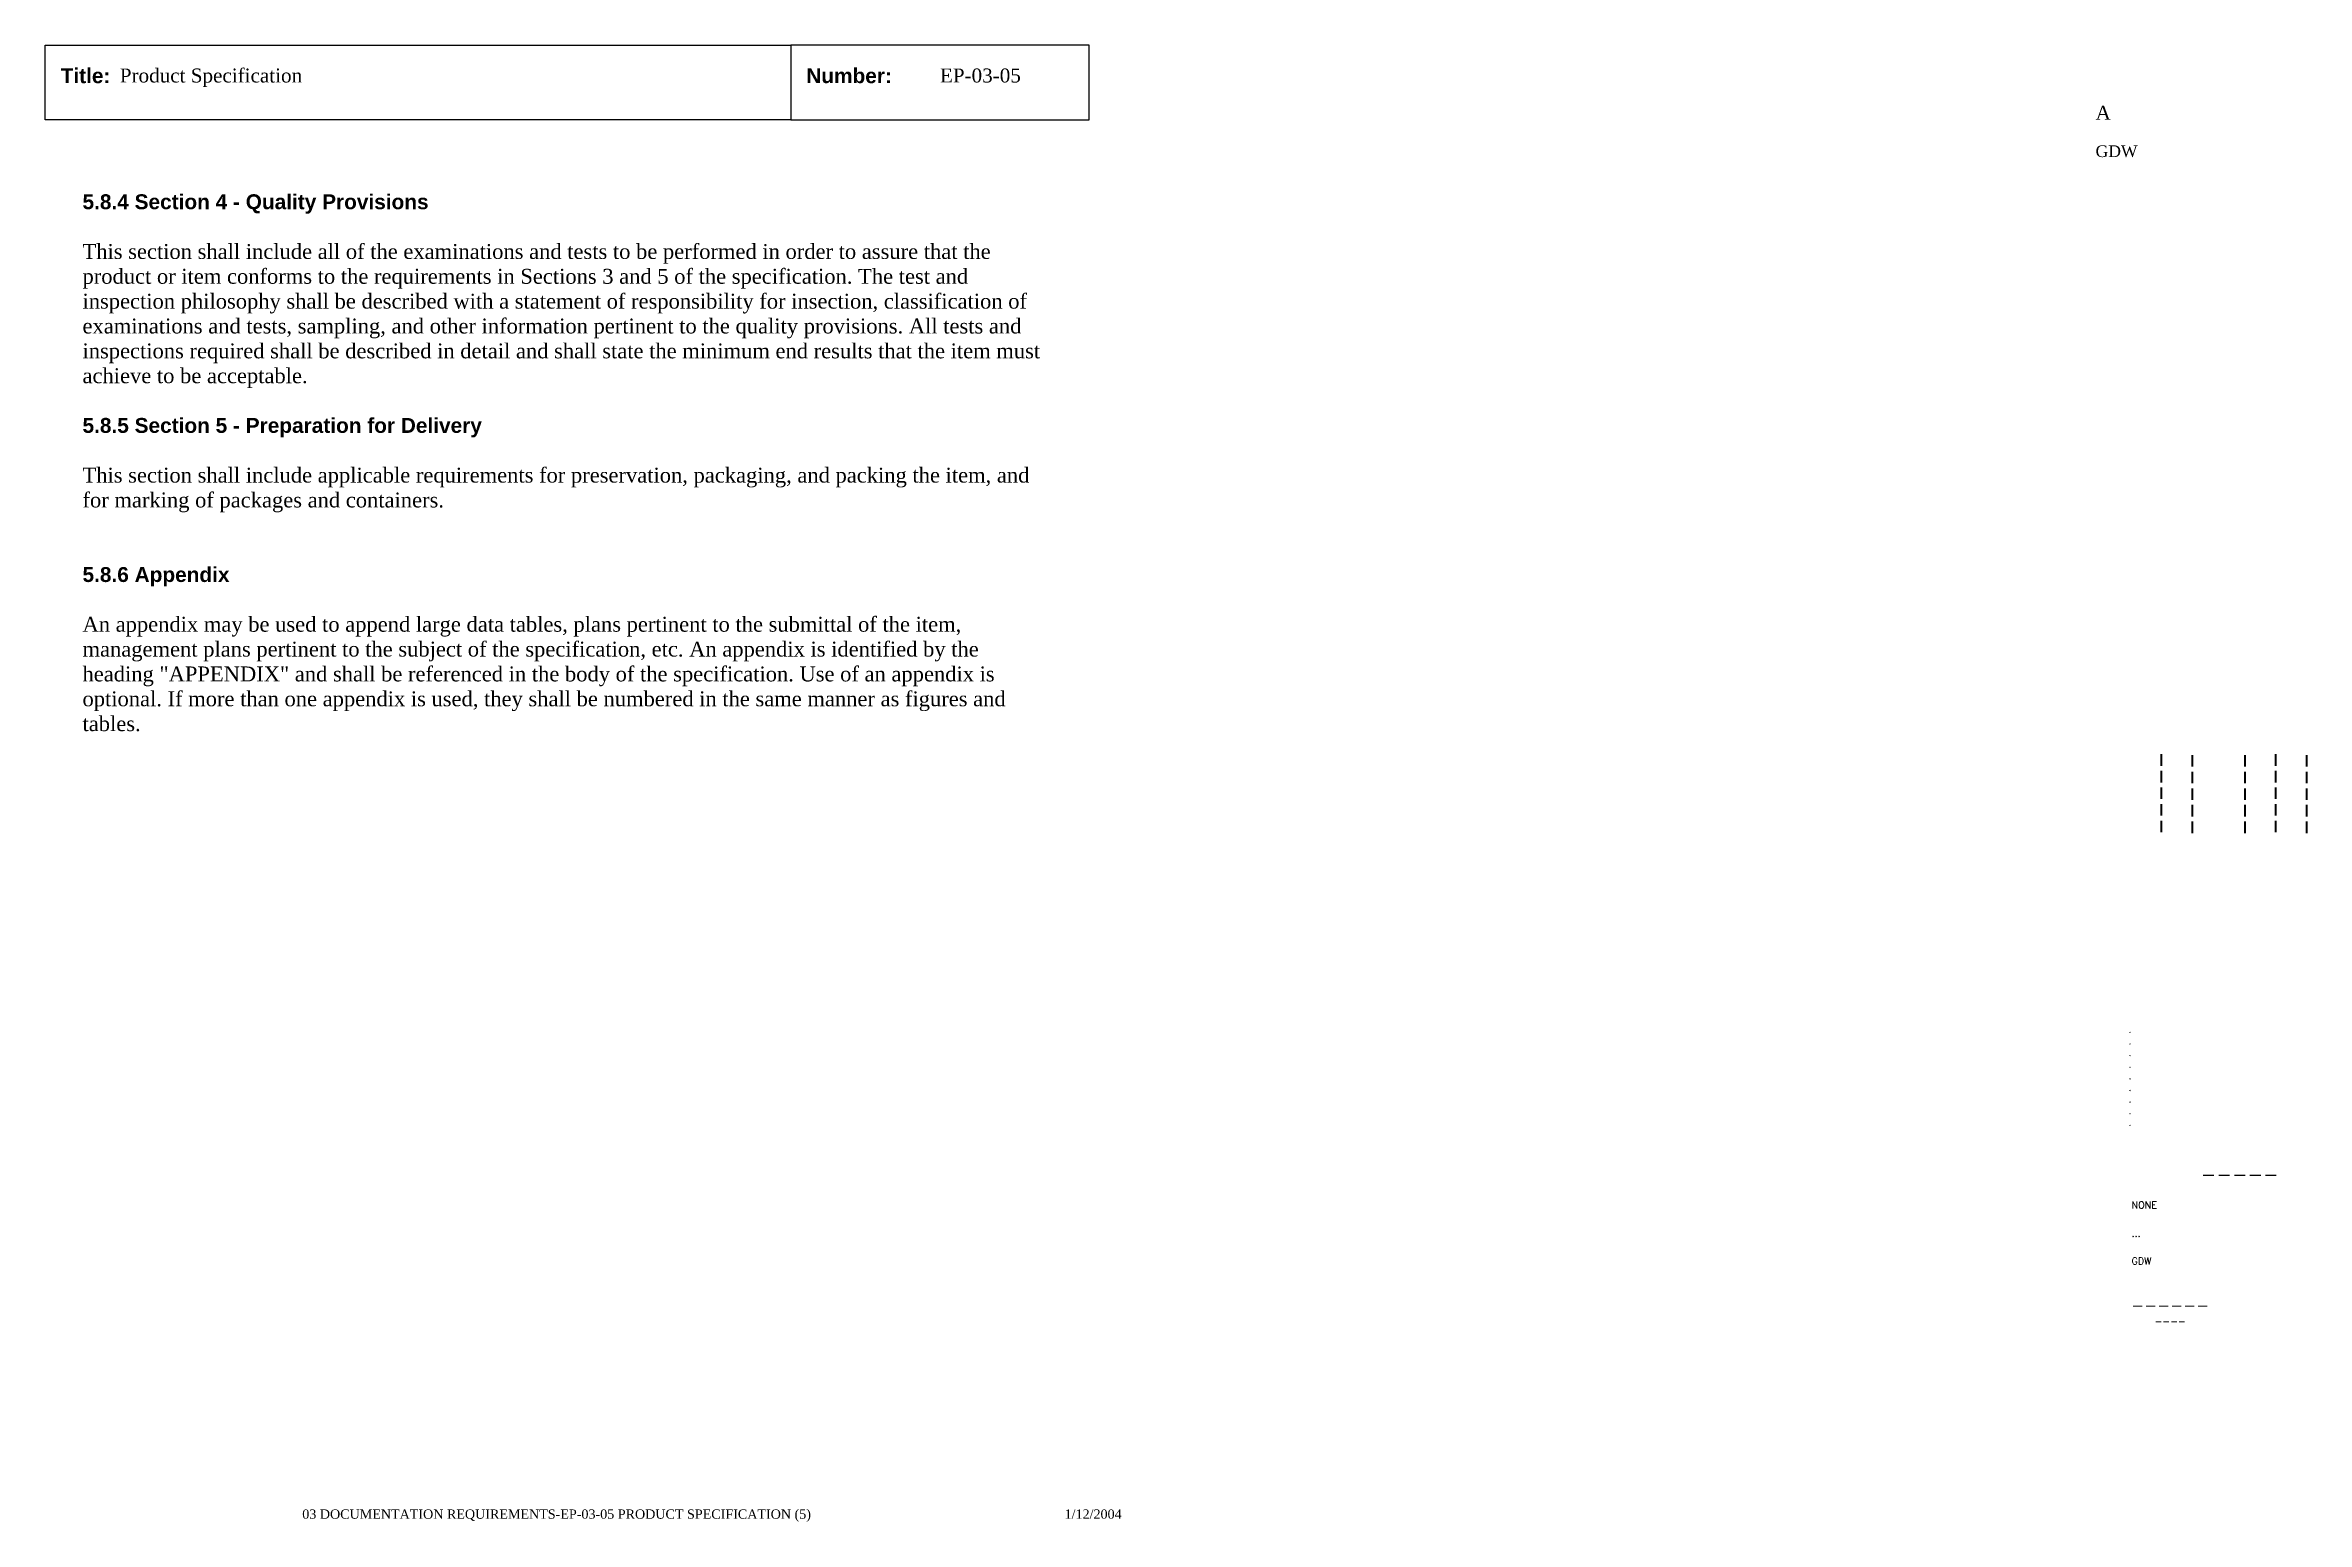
# Paper-space layout 'EP-03-05 Product Specification (5)' of a CAD drawing. Header units: inches. Extents: x 1 to 31.3, y 0.2 to 20.
import ezdxf
from ezdxf.enums import TextEntityAlignment as Align

# ---------------------------------------------------------------- set-up
doc = ezdxf.new("R2010")
doc.units = ezdxf.units.IN
doc.header["$MEASUREMENT"] = 0
doc.layers.add('TitleBlock_Attributes', color=40, linetype='Continuous', plot=False)
doc.layers.add('TitleBlock_Atts_Print', color=1, linetype='Continuous')
doc.styles.get("Standard").update_dxf_attribs({"font": 'simplex.shx'})
doc.styles.add('style1', font='TIMES.TTF')
doc.styles.add('styleAtt', font='TIMES.TTF')
doc.styles.add('TBBIGTEXT', font='complex.shx')

# ---------------------------------------------------------------- blocks, each defined once
blk = doc.blocks.new('Test1')
at = {"layer": 'TitleBlock_Attributes', "style": 'TBBIGTEXT', "width": 0.8}
for tag, p, height in [('SideLine1', (29.492, 9.408), 0.25), ('SideLine2', (29.906, 9.396), 0.25), ('SideLine3', (30.612, 9.396), 0.25), ('SideLine4', (31.026, 9.408), 0.25), ('SideLine5', (31.44, 9.396), 0.25), ('File-Layout', (28.803, 3.641), 0.125)]:
    blk.add_attdef(tag, p, '', height=height, rotation=90, dxfattribs=at)
at = {"layer": 'TitleBlock_Attributes'}
for tag, p, height in [('REV1', (28.947, 6.754), 0.0625), ('REV2', (28.947, 6.598), 0.0625), ('REV3', (28.947, 6.442), 0.0625), ('REV4', (28.947, 6.286), 0.0625), ('REV5', (28.947, 6.13), 0.0625), ('REV6', (28.947, 5.974), 0.0625), ('REV7', (28.947, 5.818), 0.0625), ('REV8', (28.947, 5.662), 0.0625), ('REV9', (28.947, 5.506), 0.0625), ('SCALE', (28.983, 4.394), 0.0938), ('INCHARGE', (28.983, 4.016), 0.0938), ('DRW', (28.983, 3.641), 0.0938)]:
    blk.add_attdef(tag, p, '', height=height, dxfattribs=at)
at = {"layer": 'TitleBlock_Attributes', "style": 'TBBIGTEXT'}
for tag, height, p in [('PROJNUM', 0.188, (30.434, 4.761)), ('DWG_NUM', 0.156, (31.168, 4.127)), ('CUSTOMER', 0.156, (29.501, 3.017)), ('LOCATION', 0.0938, (29.501, 2.835)), ('DESC_1', 0.188, (29.501, 2.412)), ('DESC_2', 0.188, (29.501, 2.1)), ('DESC_3', 0.188, (29.501, 1.787))]:
    blk.add_attdef(tag, text='', height=height, dxfattribs=at).set_placement(p, align=Align.CENTER)
at = {"layer": 'TitleBlock_Attributes'}
blk.add_attdef('DRW_DATE', text='', height=0.0938, dxfattribs=at).set_placement((31.149, 3.648), align=Align.CENTER)

psp = doc.layouts.new('EP-03-05 Product Specification (5)')

# ---------------------------------------------------------------- linework, layer by layer
for points in [[(1, 20), (11, 20), (11, 19), (1, 19)], [(11, 19), (15, 19), (15, 20), (11, 20)]]:
    psp.add_lwpolyline(points, close=True)

# ---------------------------------------------------------------- block references
ref = psp.add_blockref('Test1', (0, 0))
ref.add_attrib('CUSTOMER', '------', dxfattribs={"layer": 'TitleBlock_Attributes', "height": 0.1562, "style": 'TBBIGTEXT'}).set_placement((29.501, 3.017), align=Align.CENTER)
ref.add_attrib('LOCATION', '----', dxfattribs={"layer": 'TitleBlock_Attributes', "height": 0.0938, "style": 'TBBIGTEXT'}).set_placement((29.501, 2.835), align=Align.CENTER)
ref.add_attrib('DESC_1', 'Product Specification', (2, 19.5), dxfattribs={"layer": 'TitleBlock_Atts_Print', "height": 0.1875, "style": 'styleAtt'})
ref.add_attrib('DESC_2', 'EP-03-05', (13, 19.5), dxfattribs={"layer": 'TitleBlock_Atts_Print', "height": 0.1875, "style": 'styleAtt'})
ref.add_attrib('DESC_3', 'A', (28.5, 19), dxfattribs={"layer": 'TitleBlock_Attributes', "height": 0.188, "style": 'styleAtt'})
ref.add_attrib('PROJNUM', '-----', dxfattribs={"layer": 'TitleBlock_Attributes', "height": 0.1875, "style": 'TBBIGTEXT'}).set_placement((30.434, 4.761), align=Align.CENTER)
ref.add_attrib('DWG_NUM', 'GDW', (28.5, 18.5), dxfattribs={"layer": 'TitleBlock_Attributes', "height": 0.1562, "style": 'styleAtt'})
ref.add_attrib('DRW_DATE', '1/12/2004', dxfattribs={"layer": 'TitleBlock_Atts_Print', "height": 0.125, "style": 'styleAtt'}).set_placement((15.055, 0.232), align=Align.CENTER)
ref.add_attrib('DRW', 'GDW', (28.983, 3.641), dxfattribs={"layer": 'TitleBlock_Attributes', "height": 0.0938})
ref.add_attrib('INCHARGE', '...', (28.983, 4.016), dxfattribs={"layer": 'TitleBlock_Attributes', "height": 0.0938})
ref.add_attrib('SCALE', 'NONE', (28.983, 4.394), dxfattribs={"layer": 'TitleBlock_Attributes', "height": 0.0938})
ref.add_attrib('REV1', '.', (28.947, 6.754), dxfattribs={"layer": 'TitleBlock_Attributes', "height": 0.0625})
ref.add_attrib('REV2', '.', (28.947, 6.598), dxfattribs={"layer": 'TitleBlock_Attributes', "height": 0.0625})
ref.add_attrib('REV3', '.', (28.947, 6.442), dxfattribs={"layer": 'TitleBlock_Attributes', "height": 0.0625})
ref.add_attrib('REV4', '.', (28.947, 6.286), dxfattribs={"layer": 'TitleBlock_Attributes', "height": 0.0625})
ref.add_attrib('REV5', '.', (28.947, 6.13), dxfattribs={"layer": 'TitleBlock_Attributes', "height": 0.0625})
ref.add_attrib('REV6', '.', (28.947, 5.974), dxfattribs={"layer": 'TitleBlock_Attributes', "height": 0.0625})
ref.add_attrib('REV7', '.', (28.947, 5.818), dxfattribs={"layer": 'TitleBlock_Attributes', "height": 0.0625})
ref.add_attrib('REV8', '.', (28.947, 5.662), dxfattribs={"layer": 'TitleBlock_Attributes', "height": 0.0625})
ref.add_attrib('REV9', '.', (28.947, 5.506), dxfattribs={"layer": 'TitleBlock_Attributes', "height": 0.0625})
ref.add_attrib('SideLine1', '-----', (29.492, 9.408), dxfattribs={"layer": 'TitleBlock_Attributes', "height": 0.25, "rotation": 90, "style": 'TBBIGTEXT', "width": 0.8})
ref.add_attrib('SideLine2', '-----', (29.906, 9.396), dxfattribs={"layer": 'TitleBlock_Attributes', "height": 0.25, "rotation": 90, "style": 'TBBIGTEXT', "width": 0.8})
ref.add_attrib('SideLine3', '-----', (30.612, 9.396), dxfattribs={"layer": 'TitleBlock_Attributes', "height": 0.25, "rotation": 90, "style": 'TBBIGTEXT', "width": 0.8})
ref.add_attrib('SideLine4', '-----', (31.026, 9.408), dxfattribs={"layer": 'TitleBlock_Attributes', "height": 0.25, "rotation": 90, "style": 'TBBIGTEXT', "width": 0.8})
ref.add_attrib('SideLine5', '-----', (31.44, 9.396), dxfattribs={"layer": 'TitleBlock_Attributes', "height": 0.25, "rotation": 90, "style": 'TBBIGTEXT', "width": 0.8})
ref.add_attrib('File-Layout', '03 DOCUMENTATION REQUIREMENTS-EP-03-05 PRODUCT SPECIFICATION (5)', dxfattribs={"layer": 'TitleBlock_Atts_Print', "height": 0.125, "style": 'styleAtt'}).set_placement((7.859, 0.232), align=Align.CENTER)

# ---------------------------------------------------------------- texts
at = {"color": 5, "char_height": 0.2, "width": 2, "attachment_point": 1, "line_spacing_factor": 1.5, "style": 'style1'}
for s, insert in [('{\\fArial|b1|i0|c0|p34;Title:}', (1.207, 19.691)), ('{\\fArial|b1|i0|c0|p34;Number:}', (11.207, 19.691))]:
    psp.add_mtext(s, dxfattribs=dict(at, insert=insert))
at = {"color": 5, "insert": (1.5, 18), "char_height": 0.2, "width": 13, "attachment_point": 1, "style": 'style1'}
psp.add_mtext('{\\fArial|b1|i0|c0|p34;5.8.4 Section 4 - Quality Provisions\\P\\P}This section shall include all of the examinations and tests to be performed in order to assure that the product or item conforms to the requirements in Sections 3 and 5 of the specification. The test and inspection philosophy shall be described with a statement of responsibility for insection, classification of examinations and tests, sampling, and other information pertinent to the quality provisions. All tests and inspections required shall be described in detail and shall state the minimum end results that the item must achieve to be acceptable.\\P\\P{\\fArial|b1|i0|c0|p34;5.8.5 Section 5 - Preparation for Delivery\\P\\P}This section shall include applicable requirements for preservation, packaging, and packing the item, and for marking of packages and containers.\\P\\P\\P{\\fArial|b1|i0|c0|p34;5.8.6 Appendix\\P\\P}An appendix may be used to append large data tables, plans pertinent to the submittal of the item, management plans pertinent to the subject of the specification, etc. An appendix is identified by the heading "APPENDIX" and shall be referenced in the body of the specification. Use of an appendix is optional. If more than one appendix is used, they shall be numbered in the same manner as figures and tables.', dxfattribs=at)

doc.saveas('drawing.dxf')
